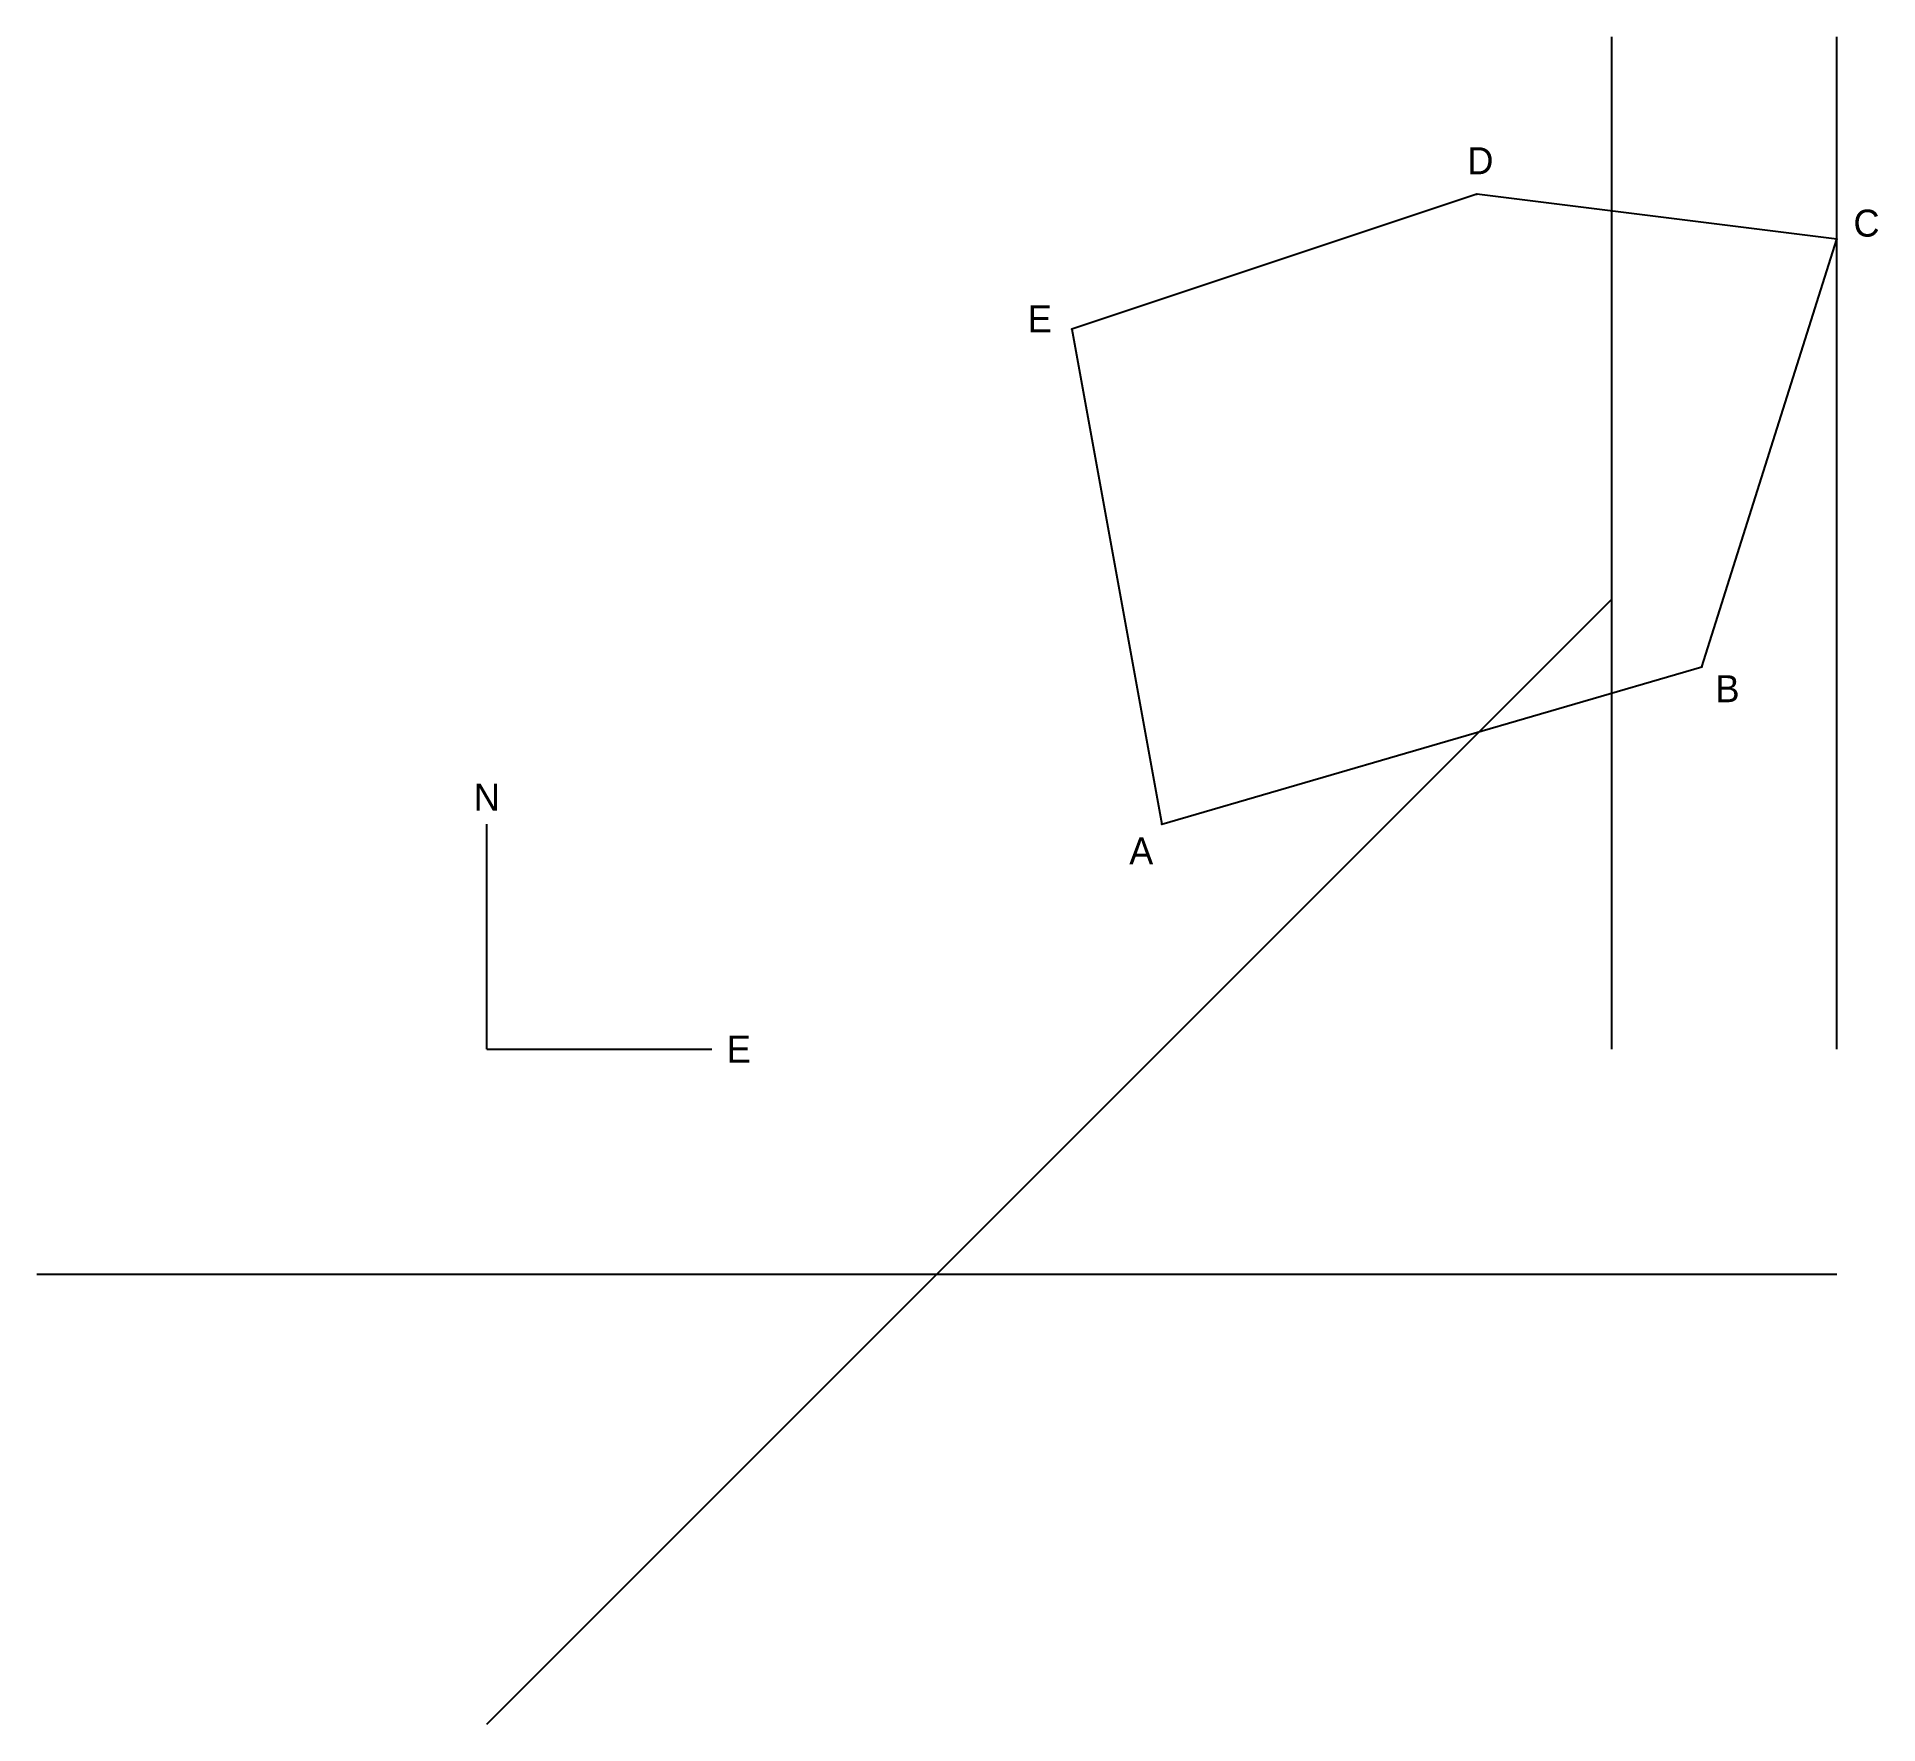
# Model space of a CAD drawing. Header units: metres. Extents: x -20 to 61.8, y -30 to 45.
import ezdxf
from ezdxf.enums import TextEntityAlignment as Align

# ---------------------------------------------------------------- set-up
doc = ezdxf.new("R2010")
doc.units = ezdxf.units.M
for name, color, linetype in [('EJES', 8, 'Continuous'), ('ESPEJOS', 6, 'Continuous'), ('ETIQUETAS', 3, 'Continuous'), ('PARCELA', 7, 'Continuous'), ('VERTICES', 1, 'Continuous')]:
    doc.layers.add(name, color=color, linetype=linetype)

msp = doc.modelspace()

# ---------------------------------------------------------------- linework, layer by layer
at = {"layer": 'EJES'}
for q in [(0, 10), (10, 0)]:
    msp.add_line((0, 0), q, dxfattribs=at)
at = {"layer": 'ESPEJOS'}
for p, q in [((50, 0), (50, 45)), ((60, 0), (60, 45)), ((0, -30), (50, 20)), ((-20, -10), (60, -10))]:
    msp.add_line(p, q, dxfattribs=at)
at = {"layer": 'PARCELA'}
msp.add_lwpolyline([(30, 10), (54, 17), (60, 36), (44, 38), (26, 32)], close=True, dxfattribs=at)
at = {"layer": 'VERTICES'}
for p in [(44, 38), (60, 36), (26, 32), (54, 17), (30, 10)]:
    msp.add_point(p, dxfattribs=at)

# ---------------------------------------------------------------- texts
at = {"layer": 'EJES'}
for s, p in [('N', (0, 11.2)), ('E', (11.2, 0))]:
    msp.add_text(s, height=1.2, dxfattribs=at).set_placement(p, align=Align.MIDDLE_CENTER)
at = {"layer": 'ETIQUETAS'}
for s, p in [('D', (44.157, 39.492)), ('C', (61.316, 36.719)), ('E', (24.572, 32.459)), ('B', (55.139, 16.024)), ('A', (29.084, 8.812))]:
    msp.add_text(s, height=1.2, dxfattribs=at).set_placement(p, align=Align.MIDDLE_CENTER)

doc.saveas('drawing.dxf')
